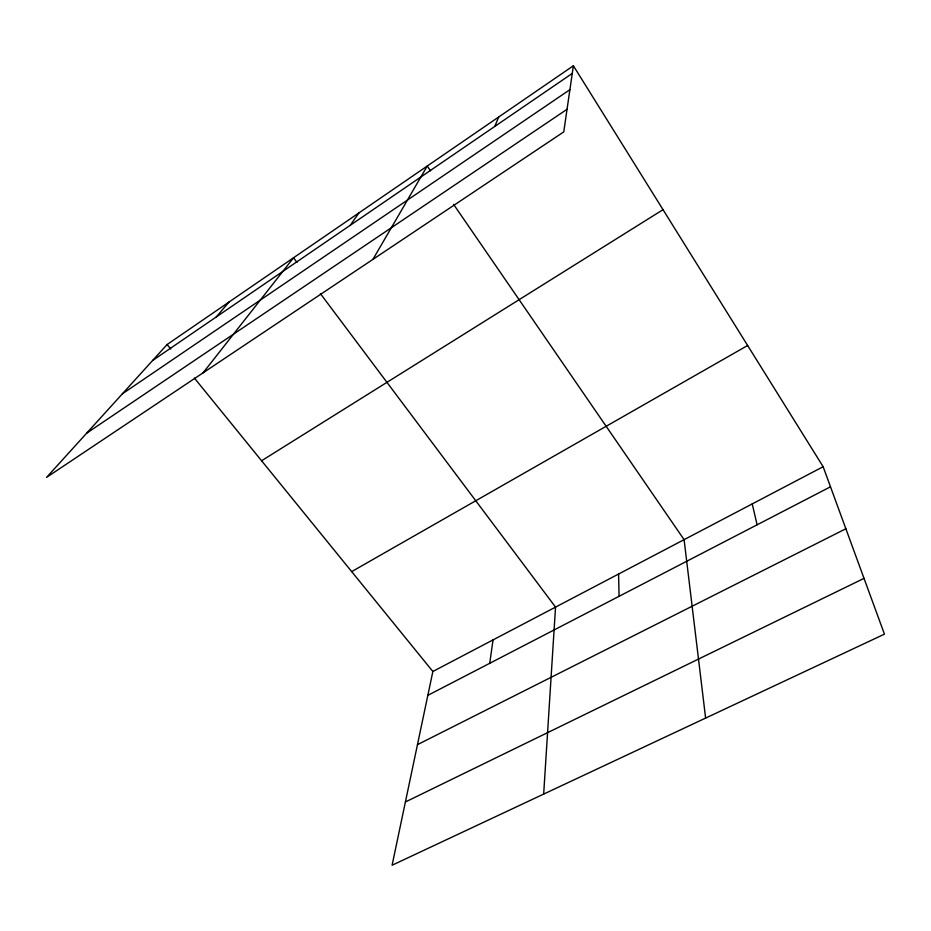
<?xml version="1.0" encoding="UTF-8"?>
<svg xmlns="http://www.w3.org/2000/svg" width="931" height="931" viewBox="0 0 931 931"><rect width="100%" height="100%" fill="white"/><g stroke="black" fill="none" stroke-linecap="round" stroke-linejoin="round"><path stroke-width="1.4" d="M543.669 794.096L555.539 607.117L320.38 293.602M489.729 663.303L493.034 639.911M573.38 65.764L563.755 131.899L46.55 477.405L167.114 344.517L573.38 65.764L823.144 466.71L884.45 634.151L392.091 865.236L432.857 671.484L823.144 466.71M494.78 126.43L498.655 117.038M372.947 259.353L427.236 166.032L430.529 170.827M350.265 225.29L358.924 212.908M203.098 372.831L293.521 257.794L296.977 262.414M216.271 316.947L228.968 302.086M152.649 360.472L572.262 73.433M122.403 393.801L569.9 89.679M86.688 433.159L567.049 109.288M261.588 460.752L663.023 209.673M351.685 571.611L747.64 345.494M427.841 695.352L830.499 486.797M417.46 744.66L845.872 528.761M405.404 801.975L864.026 578.372M167.114 344.517L170.757 348.985M194.37 378.056L432.857 671.484M453.572 204.343L684.099 539.666L705.617 718.092M752.225 503.915L757.112 524.805M618.58 574.043L619.08 596.306"/></g></svg>
